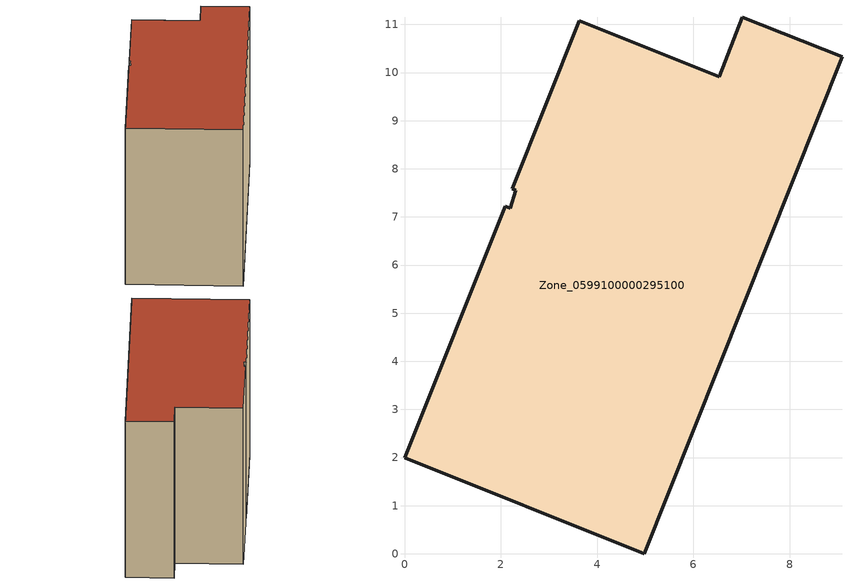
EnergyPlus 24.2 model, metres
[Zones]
Zone_0599100000295100
 floor ground (C_G): 2.24,7.58 3.63,11.07 6.54,9.91 7.02,11.15 9.09,10.33 4.98,0 0,1.99 2.09,7.22 2.19,7.18 2.31,7.55 z0.43
 wall outside (C_F): 9.09,10.33 7.02,11.15 6.54,9.91 3.63,11.07 2.24,7.58 2.31,7.55 2.19,7.18 2.09,7.22 0,1.99 4.98,0 9.09,10.33 z0.43:8.68
 roof outside (C_R): 3.63,11.07 2.24,7.58 2.31,7.55 2.19,7.18 2.09,7.22 0,1.99 4.98,0 9.09,10.33 7.02,11.15 6.54,9.91 z8.68
[BUILDING]
Pand.0599100000295100: North Axis=0; Terrain=City; Loads Convergence Tolerance Value=0.04; Temperature Convergence Tolerance Value=0.4; Solar Distribution=FullExterior; Maximum Number of Warmup Days=25; Minimum Number of Warmup Days=1
[Site:Location]
Rotterdam.The.Hague.AP_ZH_NLD Design_Conditions: Latitude=51.96; Longitude=4.45; Time Zone=1; Elevation=-4.5
[SITE:GROUNDTEMPERATURE:BUILDINGSURFACE]
18, 18, 18, 18, 18, 18, 18, 18, 18, 18, 18, 18
[MATERIAL] Thermal Absorptance=0.9; Solar Absorptance=0.7; Visible Absorptance=0.7
Name | Roughness | Thickness | Conductivity | Density | Specific Heat
G.TC.1975-1991 | MediumSmooth | 0.15 | 0.288461 | 540 | 1210
F.TC.1975-1991 | Rough | 0.3 | 0.230769 | 1920 | 840
R.TC.1975-1991 | MediumRough | 0.2 | 0.153846 | 1500 | 1000
[CONSTRUCTION]
C_G: G.TC.1975-1991
C_F: F.TC.1975-1991
C_R: R.TC.1975-1991
[ZONE]
Zone_0599100000295100: Type=1; Multiplier=1; Ceiling Height=Autocalculate; Volume=Autocalculate; Floor Area=autocalculate; Part of Total Floor Area=Yes
[ZONEINFILTRATION:DESIGNFLOWRATE]
Infil_Zone_0599100000295100: Zone or ZoneList or Space or SpaceList=Zone_0599100000295100; Schedule=AlwaysOn; Design Flow Rate Calculation Method=Flow/Area; Flow Rate per Floor Area=0.003; Constant Term Coefficient=1; Temperature Term Coefficient=0; Velocity Term Coefficient=0; Velocity Squared Term Coefficient=0
[HVACTEMPLATE:ZONE:IDEALLOADSAIRSYSTEM]
Zone_0599100000295100: Maximum Heating Supply Air Temperature=50; Minimum Cooling Supply Air Temperature=13; Maximum Heating Supply Air Humidity Ratio=0.0156; Minimum Cooling Supply Air Humidity Ratio=0.0077; Heating Limit=NoLimit; Cooling Limit=NoLimit; Dehumidification Control Type=ConstantSensibleHeatRatio; Cooling Sensible Heat Ratio=0.7; Dehumidification Setpoint=60; Humidification Control Type=None; Humidification Setpoint=30; Outdoor Air Method=None; Outdoor Air Flow Rate per Person=0.00944; Outdoor Air Flow Rate per Zone Floor Area=0; Outdoor Air Flow Rate per Zone=0; Demand Controlled Ventilation Type=None; Outdoor Air Economizer Type=NoEconomizer; Heat Recovery Type=None; Sensible Heat Recovery Effectiveness=0.7; Latent Heat Recovery Effectiveness=0.65
[ZONECONTROL:THERMOSTAT]
ThermostatControl_Zone_0599100000295100: Zone or ZoneList=Zone_0599100000295100; Control Type Schedule=DualSetpointControlType; Control 1=Thermostat_Zone_0599100000295100; Temperature Difference Between Cutout And Setpoint=0
[THERMOSTATSETPOINT:DUALSETPOINT]
Thermostat_Zone_0599100000295100: Heating Setpoint Temperature Schedule=HeatingSetpoint_Zone_0599100000295100; Cooling Setpoint Temperature Schedule=CoolingSetpoint_Zone_0599100000295100
[SCHEDULE:COMPACT]
HeatingSetpoint_Zone_0599100000295100: Through: 12/31, For: AllDays, Until: 24:00, 21
CoolingSetpoint_Zone_0599100000295100: Through: 12/31, For: AllDays, Until: 24:00, 24
DualSetpointControlType: Through: 12/31, For: AllDays, Until: 24:00, 4
AlwaysOn: Through: 12/31, For: AllDays, Until: 24:00, 1
